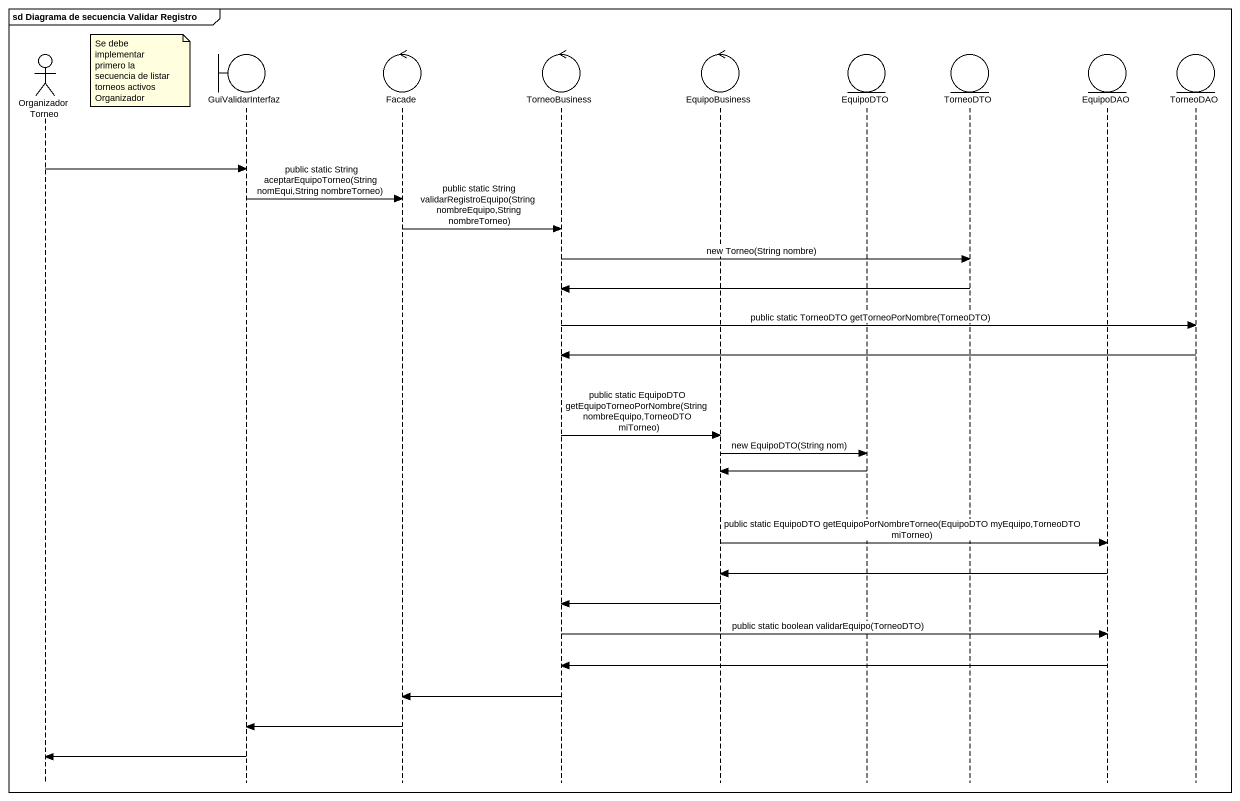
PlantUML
@startuml
mainframe sd Diagrama de secuencia Validar Registro
hide footbox
actor OrganizadorTorneo
boundary GuiValidarInterfaz
control Facade
control TorneoBusiness
control EquipoBusiness
entity EquipoDTO
entity TorneoDTO
entity EquipoDAO
entity TorneoDAO

note right of OrganizadorTorneo : Se debe implementar primero la secuencia de listar torneos activos Organizador
OrganizadorTorneo -> GuiValidarInterfaz
GuiValidarInterfaz -> Facade : public static String aceptarEquipoTorneo(String nomEqui,String nombreTorneo)
Facade -> TorneoBusiness : public static String validarRegistroEquipo(String nombreEquipo,String nombreTorneo)
TorneoBusiness -> TorneoDTO : new Torneo(String nombre)
TorneoDTO -> TorneoBusiness
TorneoBusiness -> TorneoDAO : public static TorneoDTO getTorneoPorNombre(TorneoDTO)
TorneoDAO -> TorneoBusiness
TorneoBusiness -> EquipoBusiness : public static EquipoDTO getEquipoTorneoPorNombre(String nombreEquipo,TorneoDTO miTorneo)
EquipoBusiness -> EquipoDTO : new EquipoDTO(String nom)
EquipoDTO -> EquipoBusiness
EquipoBusiness -> EquipoDAO : public static EquipoDTO getEquipoPorNombreTorneo(EquipoDTO myEquipo,TorneoDTO miTorneo)
EquipoDAO -> EquipoBusiness
EquipoBusiness -> TorneoBusiness
TorneoBusiness -> EquipoDAO : public static boolean validarEquipo(TorneoDTO)
EquipoDAO -> TorneoBusiness
TorneoBusiness -> Facade
Facade -> GuiValidarInterfaz
GuiValidarInterfaz -> OrganizadorTorneo
@enduml
